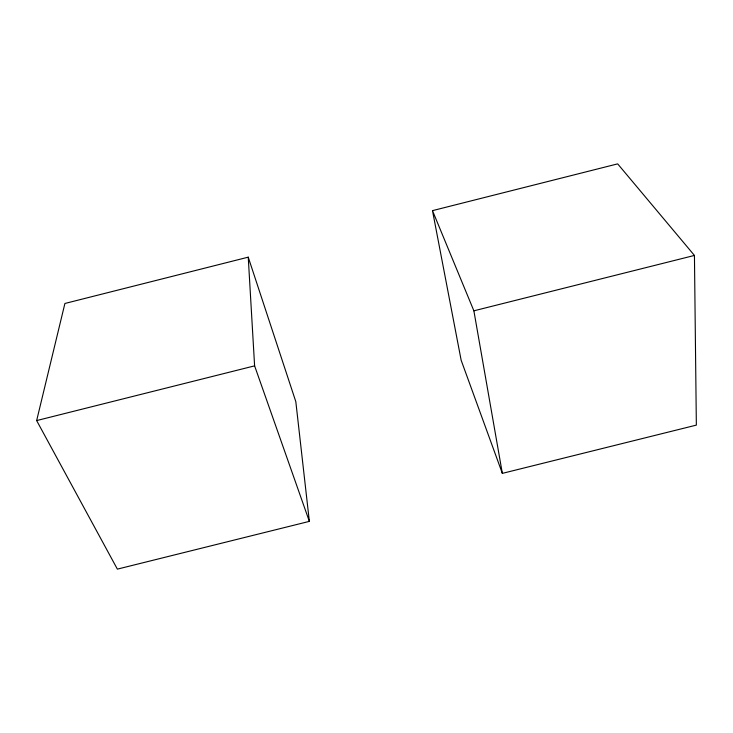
<?xml version="1.0" encoding="UTF-8"?>
<svg xmlns="http://www.w3.org/2000/svg" width="733" height="733" viewBox="0 0 733 733"><rect width="100%" height="100%" fill="white"/><g stroke="black" fill="none" stroke-linecap="round" stroke-linejoin="round"><path stroke-width="1.1" d="M36.65 420.577L64.907 303.471L248.24 257.164L295.82 401.675L309.353 521.374L117.372 569.129L36.65 420.577L254.608 365.859L248.24 257.164M432.488 210.637L617.672 163.871L694.444 255.441L696.35 425.113L502.343 473.371L461.158 360.269L432.488 210.637L473.875 310.819L502.343 473.371M473.875 310.819L694.444 255.441M254.608 365.859L309.353 521.374"/></g></svg>
